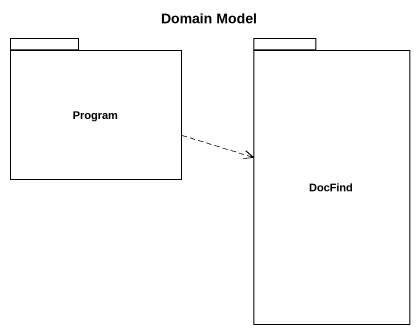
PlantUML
@startuml
title Domain Model
package Program {
}
package DocFind {
}
Program .right.> DocFind
@enduml
